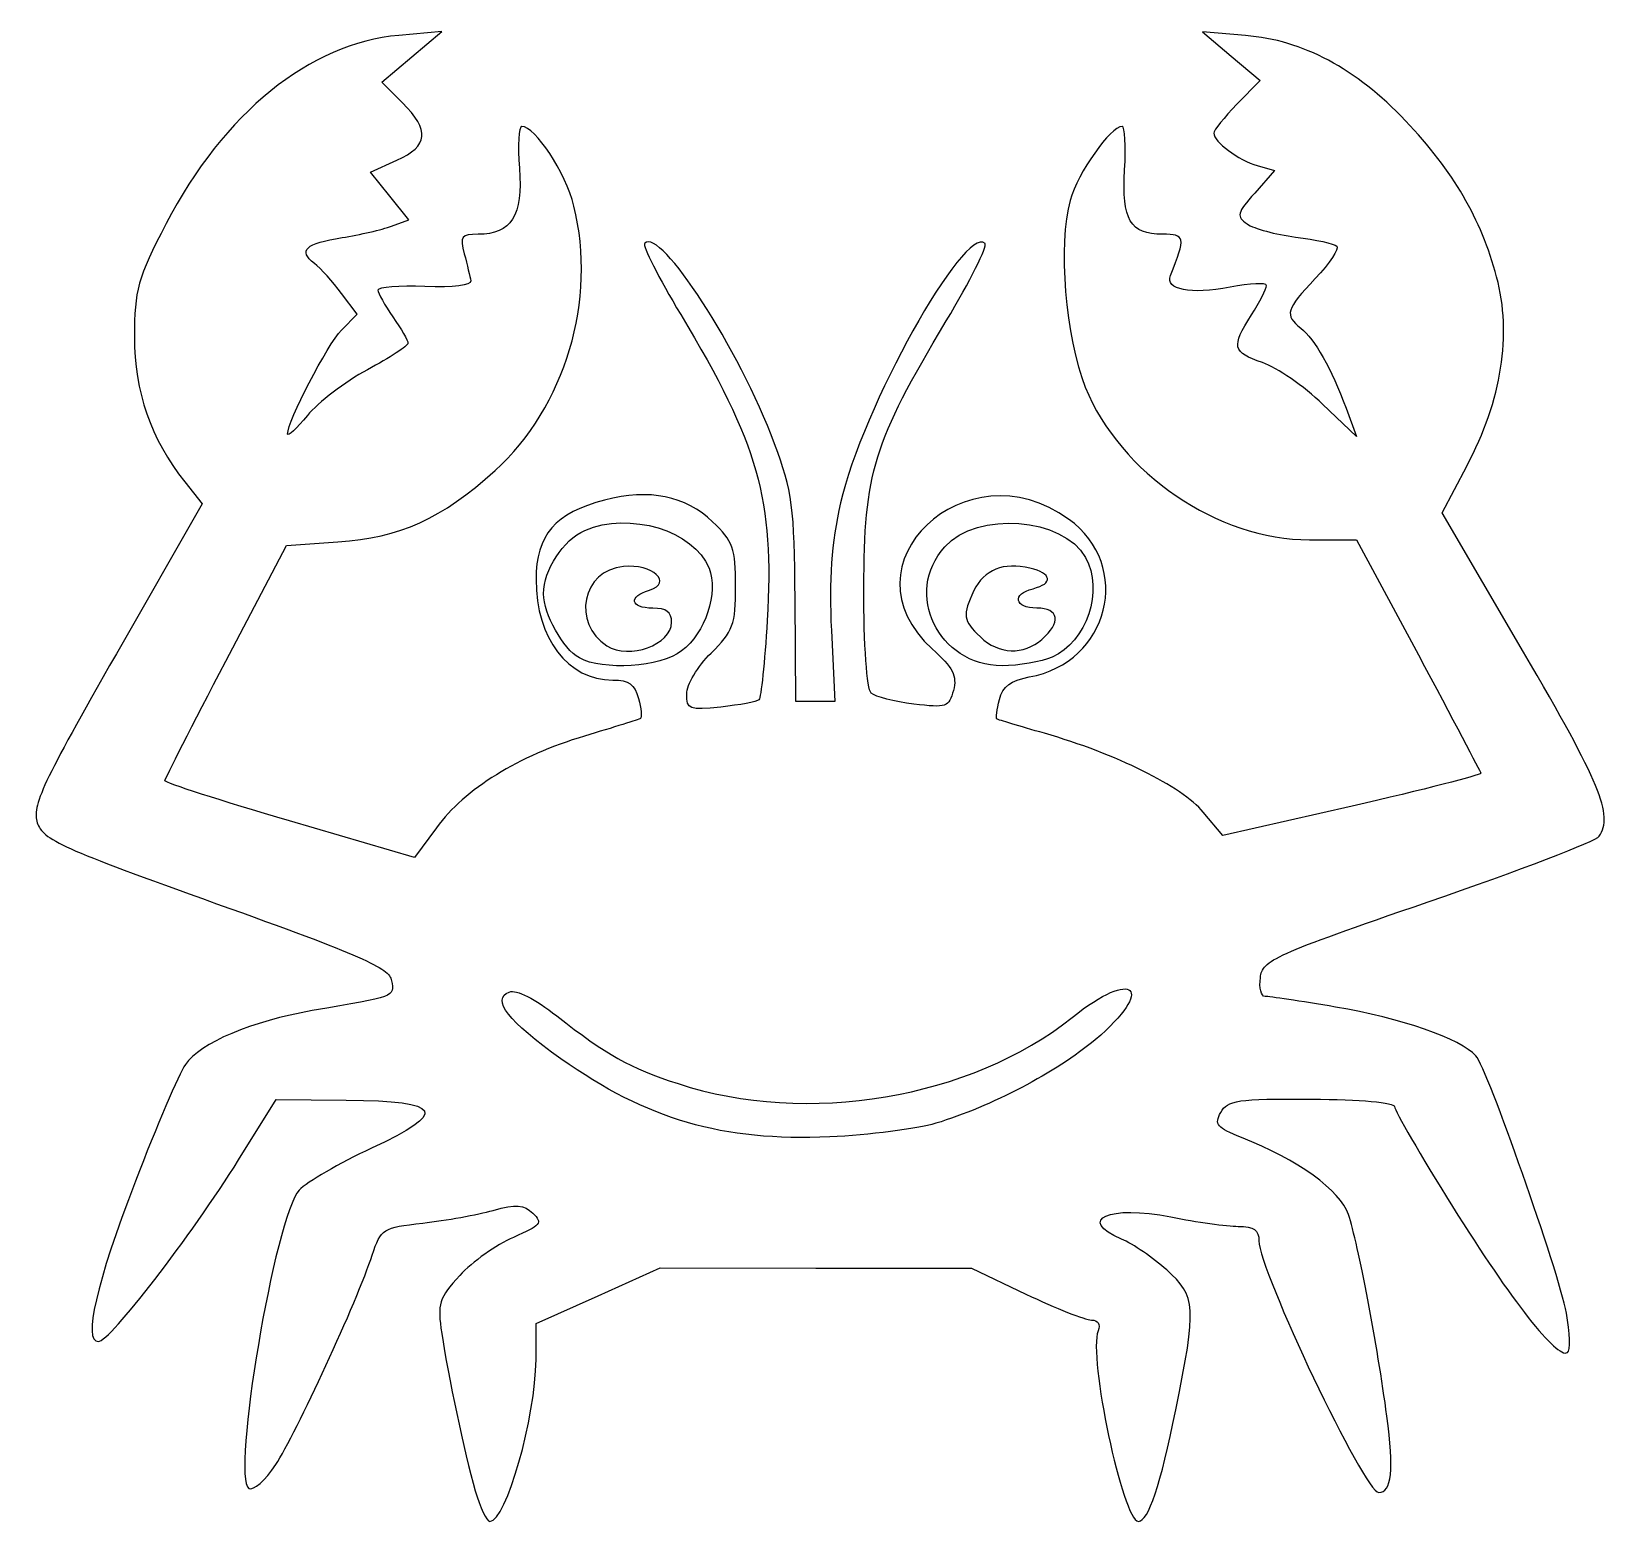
# Model space of a CAD drawing. Header units: centimetres. Extents: x -12.5 to 0, y -10.9 to 0.9.
import ezdxf

# ---------------------------------------------------------------- set-up
doc = ezdxf.new("R2010")
doc.units = ezdxf.units.CM
doc.header["$MEASUREMENT"] = 0
doc.layers.add('Layer 1', color=7, linetype='Continuous')

msp = doc.modelspace()

# ---------------------------------------------------------------- linework, layer by layer
at = {"layer": 'Layer 1'}
for points, knots in [([(-8.98629, -10.6521), (-9.07398, -10.34131), (-9.20193, -9.74227), (-9.25262, -9.40519), (-9.25262, -9.40519), (-9.28845, -9.1669), (-9.2751, -9.12369), (-9.11027, -8.94453), (-9.11027, -8.94453), (-9.01023, -8.83579), (-8.81832, -8.69945), (-8.68379, -8.64156), (-8.68379, -8.64156), (-8.46638, -8.548), (-8.44917, -8.52679), (-8.52885, -8.45074), (-8.52885, -8.45074), (-8.60204, -8.38089), (-8.66012, -8.37671), (-8.8452, -8.42799), (-8.8452, -8.42799), (-8.96989, -8.46253), (-9.22075, -8.50769), (-9.40267, -8.52835), (-9.40267, -8.52835), (-9.72175, -8.56458), (-9.73593, -8.57354), (-9.8041, -8.78201), (-9.8041, -8.78201), (-9.92184, -9.14206), (-10.41154, -10.20452), (-10.57055, -10.44491), (-10.57055, -10.44491), (-10.65265, -10.56903), (-10.74817, -10.65386), (-10.78282, -10.63342), (-10.78282, -10.63342), (-10.92542, -10.54931), (-10.57452, -8.4686), (-10.38382, -8.26749), (-10.38382, -8.26749), (-10.32173, -8.20202), (-10.06379, -8.05225), (-9.81062, -7.93467), (-9.81062, -7.93467), (-9.19339, -7.64803), (-9.23989, -7.55947), (-10.01106, -7.55288), (-10.01106, -7.55288), (-10.01106, -7.55288), (-10.56611, -7.54815), (-10.56611, -7.54815), (-10.56611, -7.54815), (-10.56611, -7.54815), (-10.86495, -8.02679), (-10.86495, -8.02679), (-10.86495, -8.02679), (-11.24302, -8.63233), (-11.88851, -9.46851), (-11.97788, -9.46851), (-11.97788, -9.46851), (-12.10191, -9.46851), (-11.99527, -9.00729), (-11.68341, -8.19489), (-11.68341, -8.19489), (-11.51687, -7.76107), (-11.33884, -7.34527), (-11.28778, -7.27091), (-11.28778, -7.27091), (-11.17008, -7.09947), (-10.75917, -6.925), (-10.28077, -6.84333), (-10.28077, -6.84333), (-9.61326, -6.72937), (-9.63048, -6.73587), (-9.65076, -6.60576), (-9.65076, -6.60576), (-9.66656, -6.50442), (-9.88978, -6.40624), (-11.04035, -5.99458), (-11.04035, -5.99458), (-12.26858, -5.55514), (-12.4165, -5.48839), (-12.46293, -5.35269), (-12.46293, -5.35269), (-12.50768, -5.22189), (-12.42207, -5.03914), (-11.83493, -4.01222), (-11.83493, -4.01222), (-11.83493, -4.01222), (-11.15512, -2.8232), (-11.15512, -2.8232), (-11.15512, -2.8232), (-11.15512, -2.8232), (-11.29214, -2.64894), (-11.29214, -2.64894), (-11.29214, -2.64894), (-11.56382, -2.30341), (-11.69122, -1.93603), (-11.69149, -1.49736), (-11.69149, -1.49736), (-11.69173, -1.1264), (-11.66603, -1.03466), (-11.44011, -0.59953), (-11.44011, -0.59953), (-10.98457, 0.27785), (-10.29753, 0.83347), (-9.59354, 0.89382), (-9.59354, 0.89382), (-9.59354, 0.89382), (-9.25121, 0.92317), (-9.25121, 0.92317), (-9.25121, 0.92317), (-9.25121, 0.92317), (-9.49028, 0.72332), (-9.49028, 0.72332), (-9.49028, 0.72332), (-9.49028, 0.72332), (-9.72935, 0.52347), (-9.72935, 0.52347), (-9.72935, 0.52347), (-9.72935, 0.52347), (-9.56499, 0.35861), (-9.56499, 0.35861), (-9.56499, 0.35861), (-9.34536, 0.13832), (-9.35692, 0.01839), (-9.60883, -0.09625), (-9.60883, -0.09625), (-9.60883, -0.09625), (-9.81703, -0.191), (-9.81703, -0.191), (-9.81703, -0.191), (-9.81703, -0.191), (-9.66537, -0.38077), (-9.66537, -0.38077), (-9.66537, -0.38077), (-9.66537, -0.38077), (-9.51371, -0.57054), (-9.51371, -0.57054), (-9.51371, -0.57054), (-9.51371, -0.57054), (-9.65142, -0.6202), (-9.65142, -0.6202), (-9.65142, -0.6202), (-9.72716, -0.64751), (-9.9033, -0.68814), (-10.04283, -0.71049), (-10.04283, -0.71049), (-10.33458, -0.75721), (-10.39384, -0.81206), (-10.26383, -0.91505), (-10.26383, -0.91505), (-10.21335, -0.95503), (-10.11645, -1.06227), (-10.04849, -1.15335), (-10.04849, -1.15335), (-10.04849, -1.15335), (-9.92494, -1.31895), (-9.92494, -1.31895), (-9.92494, -1.31895), (-9.92494, -1.31895), (-10.04823, -1.4442), (-10.04823, -1.4442), (-10.04823, -1.4442), (-10.16021, -1.55796), (-10.4774, -2.16959), (-10.4758, -2.26868), (-10.4758, -2.26868), (-10.47544, -2.29132), (-10.40503, -2.22492), (-10.31934, -2.12114), (-10.31934, -2.12114), (-10.23365, -2.01736), (-10.01878, -1.85448), (-9.84186, -1.75919), (-9.84186, -1.75919), (-9.66493, -1.6639), (-9.52036, -1.56913), (-9.52057, -1.54859), (-9.52057, -1.54859), (-9.52081, -1.52806), (-9.5744, -1.43425), (-9.63971, -1.34013), (-9.63971, -1.34013), (-9.70502, -1.24601), (-9.75864, -1.15005), (-9.75885, -1.12687), (-9.75885, -1.12687), (-9.75909, -1.1037), (-9.59115, -1.09086), (-9.38569, -1.09835), (-9.38569, -1.09835), (-9.1576, -1.10666), (-9.01616, -1.08934), (-9.02247, -1.05386), (-9.02247, -1.05386), (-9.02815, -1.0219), (-9.05124, -0.92564), (-9.07378, -0.83995), (-9.07378, -0.83995), (-9.11034, -0.70091), (-9.09844, -0.68415), (-8.96312, -0.68415), (-8.96312, -0.68415), (-8.69997, -0.68415), (-8.60752, -0.53619), (-8.63599, -0.16059), (-8.63599, -0.16059), (-8.64983, 0.02204), (-8.64166, 0.17147), (-8.61783, 0.17147), (-8.61783, 0.17147), (-8.50944, 0.17147), (-8.27167, -0.19183), (-8.20408, -0.46071), (-8.20408, -0.46071), (-8.018, -1.20097), (-8.27304, -2.05619), (-8.8297, -2.55864), (-8.8297, -2.55864), (-9.25524, -2.94274), (-9.5817, -3.09096), (-10.07683, -3.12488), (-10.07683, -3.12488), (-10.07683, -3.12488), (-10.48407, -3.15278), (-10.48407, -3.15278), (-10.48407, -3.15278), (-10.48407, -3.15278), (-10.96624, -4.07178), (-10.96624, -4.07178), (-10.96624, -4.07178), (-11.23144, -4.57723), (-11.44885, -5.00361), (-11.44938, -5.0193), (-11.44938, -5.0193), (-11.44992, -5.03499), (-11.00475, -5.17847), (-10.46014, -5.33816), (-10.46014, -5.33816), (-10.46014, -5.33816), (-9.46993, -5.6285), (-9.46993, -5.6285), (-9.46993, -5.6285), (-9.46993, -5.6285), (-9.29562, -5.39248), (-9.29562, -5.39248), (-9.29562, -5.39248), (-9.06704, -5.08299), (-8.64465, -4.8216), (-8.12074, -4.66543), (-8.12074, -4.66543), (-7.88781, -4.596), (-7.68728, -4.5329), (-7.67512, -4.52521), (-7.67512, -4.52521), (-7.66295, -4.51752), (-7.67019, -4.44586), (-7.6912, -4.36597), (-7.6912, -4.36597), (-7.72058, -4.25424), (-7.76745, -4.22071), (-7.89427, -4.22071), (-7.89427, -4.22071), (-8.25342, -4.22071), (-8.50411, -3.89253), (-8.50411, -3.42237), (-8.50411, -3.42237), (-8.50411, -3.07), (-8.3518, -2.89377), (-7.96028, -2.79316), (-7.96028, -2.79316), (-7.60256, -2.70123), (-7.31963, -2.75797), (-7.10252, -2.96517), (-7.10252, -2.96517), (-6.94036, -3.11993), (-6.92025, -3.1764), (-6.92025, -3.47711), (-6.92025, -3.47711), (-6.92025, -3.78116), (-6.93975, -3.83429), (-7.1145, -4.00636), (-7.1145, -4.00636), (-7.22134, -4.11156), (-7.30875, -4.2575), (-7.30875, -4.33067), (-7.30875, -4.33067), (-7.30875, -4.45483), (-7.29058, -4.46176), (-7.03684, -4.43447), (-7.03684, -4.43447), (-6.88729, -4.41838), (-6.75148, -4.39239), (-6.73505, -4.3767), (-6.73505, -4.3767), (-6.71861, -4.36101), (-6.68912, -4.07773), (-6.6695, -3.74719), (-6.6695, -3.74719), (-6.61285, -2.7924), (-6.73981, -2.34375), (-7.35609, -1.32096), (-7.35609, -1.32096), (-7.53258, -1.02806), (-7.66126, -0.77341), (-7.64205, -0.75507), (-7.64205, -0.75507), (-7.51388, -0.63275), (-6.89507, -1.58783), (-6.61083, -2.34666), (-6.61083, -2.34666), (-6.47066, -2.72085), (-6.45307, -2.85396), (-6.44791, -3.57886), (-6.44791, -3.57886), (-6.44791, -3.57886), (-6.44212, -4.39155), (-6.44212, -4.39155), (-6.44212, -4.39155), (-6.44212, -4.39155), (-6.28685, -4.39171), (-6.28685, -4.39171), (-6.28685, -4.39171), (-6.28685, -4.39171), (-6.13158, -4.39187), (-6.13158, -4.39187), (-6.13158, -4.39187), (-6.13158, -4.39187), (-6.16001, -3.82848), (-6.16001, -3.82848), (-6.16001, -3.82848), (-6.18027, -3.4269), (-6.15953, -3.1361), (-6.08785, -2.816), (-6.08785, -2.816), (-5.92107, -2.07135), (-5.10259, -0.60311), (-4.9405, -0.75781), (-4.9405, -0.75781), (-4.91973, -0.77763), (-5.0583, -1.05379), (-5.24843, -1.37149), (-5.24843, -1.37149), (-5.82771, -2.33943), (-5.90047, -2.57518), (-5.90248, -3.49064), (-5.90248, -3.49064), (-5.90347, -3.94085), (-5.87886, -4.29437), (-5.84443, -4.32461), (-5.84443, -4.32461), (-5.81156, -4.35347), (-5.6596, -4.39241), (-5.50675, -4.41113), (-5.50675, -4.41113), (-5.2469, -4.44296), (-5.22639, -4.43588), (-5.19123, -4.30217), (-5.19123, -4.30217), (-5.16121, -4.18802), (-5.19515, -4.1218), (-5.35946, -3.9739), (-5.35946, -3.9739), (-6.09737, -3.30971), (-5.09272, -2.3531), (-4.27744, -2.94362), (-4.27744, -2.94362), (-3.76297, -3.31625), (-3.95432, -4.0823), (-4.59031, -4.19617), (-4.59031, -4.19617), (-4.73686, -4.22241), (-4.79823, -4.26906), (-4.82623, -4.37552), (-4.82623, -4.37552), (-4.84704, -4.45466), (-4.85604, -4.52413), (-4.84622, -4.52989), (-4.84622, -4.52989), (-4.8364, -4.53565), (-4.66699, -4.58655), (-4.46976, -4.64299), (-4.46976, -4.64299), (-3.90369, -4.80497), (-3.3781, -5.06565), (-3.20846, -5.26856), (-3.20846, -5.26856), (-3.20846, -5.26856), (-3.05251, -5.45509), (-3.05251, -5.45509), (-3.05251, -5.45509), (-3.05251, -5.45509), (-2.02786, -5.22052), (-2.02786, -5.22052), (-2.02786, -5.22052), (-1.4643, -5.09151), (-1.00473, -4.97421), (-1.0066, -4.95985), (-1.0066, -4.95985), (-1.00845, -4.9455), (-1.23113, -4.52306), (-1.50143, -4.0211), (-1.50143, -4.0211), (-1.50143, -4.0211), (-1.99287, -3.10844), (-1.99287, -3.10844), (-1.99287, -3.10844), (-1.99287, -3.10844), (-2.36468, -3.10844), (-2.36468, -3.10844), (-2.36468, -3.10844), (-3.0924, -3.10844), (-3.86986, -2.57935), (-4.14483, -1.89697), (-4.14483, -1.89697), (-4.30286, -1.50479), (-4.36341, -0.76174), (-4.26553, -0.41583), (-4.26553, -0.41583), (-4.2031, -0.19523), (-3.94495, 0.1713), (-3.85183, 0.17154), (-3.85183, 0.17154), (-3.8301, 0.17159), (-3.82148, 0.01661), (-3.83268, -0.17289), (-3.83268, -0.17289), (-3.85617, -0.57025), (-3.78917, -0.68419), (-3.53201, -0.68419), (-3.53201, -0.68419), (-3.35016, -0.68419), (-3.34651, -0.70286), (-3.46811, -1.0117), (-3.46811, -1.0117), (-3.51264, -1.12482), (-3.30946, -1.16406), (-2.99625, -1.10283), (-2.99625, -1.10283), (-2.83694, -1.07168), (-2.7066, -1.0668), (-2.7066, -1.09198), (-2.7066, -1.09198), (-2.7066, -1.11716), (-2.76029, -1.2218), (-2.82591, -1.32452), (-2.82591, -1.32452), (-2.98807, -1.57836), (-2.97846, -1.61965), (-2.73781, -1.7027), (-2.73781, -1.7027), (-2.62349, -1.74215), (-2.40901, -1.88986), (-2.2612, -2.03094), (-2.2612, -2.03094), (-2.2612, -2.03094), (-1.99243, -2.28744), (-1.99243, -2.28744), (-1.99243, -2.28744), (-1.99243, -2.28744), (-2.07551, -2.06271), (-2.07551, -2.06271), (-2.07551, -2.06271), (-2.19092, -1.75053), (-2.32327, -1.51631), (-2.4337, -1.42884), (-2.4337, -1.42884), (-2.56585, -1.32418), (-2.55387, -1.28299), (-2.31918, -1.03508), (-2.31918, -1.03508), (-2.20472, -0.91416), (-2.12813, -0.79895), (-2.14899, -0.77904), (-2.14899, -0.77904), (-2.16985, -0.75913), (-2.3168, -0.72641), (-2.47555, -0.70631), (-2.47555, -0.70631), (-2.6343, -0.68621), (-2.80763, -0.63945), (-2.86074, -0.60239), (-2.86074, -0.60239), (-2.94749, -0.54185), (-2.94138, -0.51696), (-2.80054, -0.35722), (-2.80054, -0.35722), (-2.80054, -0.35722), (-2.64379, -0.17943), (-2.64379, -0.17943), (-2.64379, -0.17943), (-2.64379, -0.17943), (-2.77979, -0.13986), (-2.77979, -0.13986), (-2.77979, -0.13986), (-2.92803, -0.09673), (-3.12497, 0.04994), (-3.12497, 0.11719), (-3.12497, 0.11719), (-3.12497, 0.14038), (-3.04225, 0.24387), (-2.94115, 0.34716), (-2.94115, 0.34716), (-2.94115, 0.34716), (-2.75733, 0.53496), (-2.75733, 0.53496), (-2.75733, 0.53496), (-2.75733, 0.53496), (-2.98598, 0.72773), (-2.98598, 0.72773), (-2.98598, 0.72773), (-2.98598, 0.72773), (-3.21463, 0.92051), (-3.21463, 0.92051), (-3.21463, 0.92051), (-3.21463, 0.92051), (-2.8723, 0.89246), (-2.8723, 0.89246), (-2.8723, 0.89246), (-2.41819, 0.85526), (-1.99627, 0.63042), (-1.60376, 0.21647), (-1.60376, 0.21647), (-1.22118, -0.18701), (-1.00495, -0.55719), (-0.88003, -1.02256), (-0.88003, -1.02256), (-0.75737, -1.47952), (-0.8389, -1.99555), (-1.11714, -2.52334), (-1.11714, -2.52334), (-1.11714, -2.52334), (-1.31247, -2.89386), (-1.31247, -2.89386), (-1.31247, -2.89386), (-1.31247, -2.89386), (-0.66593, -3.99938), (-0.66593, -3.99938), (-0.66593, -3.99938), (-0.05748, -5.03979), (0.04634, -5.29217), (-0.06522, -5.45973), (-0.06522, -5.45973), (-0.09071, -5.49802), (-0.70218, -5.73234), (-1.42403, -5.98044), (-1.42403, -5.98044), (-2.65267, -6.40272), (-2.7377, -6.44108), (-2.7554, -6.58106), (-2.7554, -6.58106), (-2.7658, -6.6633), (-2.74915, -6.73059), (-2.7184, -6.73059), (-2.7184, -6.73059), (-2.68765, -6.73059), (-2.43548, -6.76837), (-2.15803, -6.81455), (-2.15803, -6.81455), (-1.64604, -6.89976), (-1.16077, -7.06862), (-1.04487, -7.2019), (-1.04487, -7.2019), (-0.95282, -7.30775), (-0.39096, -8.90315), (-0.32647, -9.2418), (-0.32647, -9.2418), (-0.29647, -9.39933), (-0.293, -9.54066), (-0.31875, -9.55585), (-0.31875, -9.55585), (-0.40176, -9.60481), (-0.75923, -9.15018), (-1.23066, -8.39609), (-1.23066, -8.39609), (-1.48359, -7.99152), (-1.69053, -7.63543), (-1.69053, -7.60478), (-1.69053, -7.60478), (-1.69053, -7.57212), (-1.96314, -7.54742), (-2.34924, -7.54511), (-2.34924, -7.54511), (-2.94056, -7.54157), (-3.01424, -7.5524), (-3.06951, -7.65095), (-3.06951, -7.65095), (-3.12282, -7.74601), (-3.10061, -7.77266), (-2.90389, -7.84972), (-2.90389, -7.84972), (-2.46223, -8.02273), (-2.11816, -8.27036), (-2.05588, -8.46004), (-2.05588, -8.46004), (-1.97948, -8.69273), (-1.8255, -9.50148), (-1.75137, -10.05951), (-1.75137, -10.05951), (-1.69436, -10.48868), (-1.71323, -10.66645), (-1.8158, -10.66645), (-1.8158, -10.66645), (-1.92748, -10.66645), (-2.76636, -8.90396), (-2.76636, -8.66934), (-2.76636, -8.66934), (-2.76636, -8.58393), (-2.80694, -8.55563), (-2.93072, -8.55474), (-2.93072, -8.55474), (-3.02112, -8.55408), (-3.26175, -8.52022), (-3.46545, -8.47947), (-3.46545, -8.47947), (-3.95558, -8.38143), (-4.21994, -8.50021), (-3.85713, -8.65545), (-3.85713, -8.65545), (-3.76673, -8.69413), (-3.60536, -8.80437), (-3.49852, -8.90043), (-3.49852, -8.90043), (-3.26543, -9.11001), (-3.26034, -9.18851), (-3.42661, -10.01077), (-3.42661, -10.01077), (-3.54759, -10.60906), (-3.6434, -10.89462), (-3.72317, -10.89462), (-3.72317, -10.89462), (-3.84639, -10.89462), (-4.12411, -9.58446), (-4.04341, -9.38379), (-4.04341, -9.38379), (-4.02211, -9.3308), (-4.04269, -9.29746), (-4.09672, -9.29746), (-4.09672, -9.29746), (-4.14513, -9.29746), (-4.37883, -9.20479), (-4.61605, -9.09153), (-4.61605, -9.09153), (-4.61605, -9.09153), (-5.04736, -8.8856), (-5.04736, -8.8856), (-5.04736, -8.8856), (-5.04736, -8.8856), (-6.28265, -8.88498), (-6.28265, -8.88498), (-6.28265, -8.88498), (-6.28265, -8.88498), (-7.51794, -8.88436), (-7.51794, -8.88436), (-7.51794, -8.88436), (-7.51794, -8.88436), (-8.01024, -9.10517), (-8.01024, -9.10517), (-8.01024, -9.10517), (-8.01024, -9.10517), (-8.50254, -9.32598), (-8.50254, -9.32598), (-8.50254, -9.32598), (-8.50254, -9.32598), (-8.50421, -9.61119), (-8.50421, -9.61119), (-8.50421, -9.61119), (-8.5069, -10.07037), (-8.74183, -10.89462), (-8.87001, -10.89462), (-8.87001, -10.89462), (-8.89634, -10.89462), (-8.94866, -10.78553), (-8.98628, -10.65219), (-8.98628, -10.65219), (-8.98628, -10.65219), (-8.98629, -10.6521), (-8.98629, -10.6521)], [0, 0, 0, 0, 0.00584795, 0.00584795, 0.00584795, 0.00584795, 0.01169591, 0.01169591, 0.01169591, 0.01169591, 0.01754386, 0.01754386, 0.01754386, 0.01754386, 0.02339181, 0.02339181, 0.02339181, 0.02339181, 0.02923977, 0.02923977, 0.02923977, 0.02923977, 0.03508772, 0.03508772, 0.03508772, 0.03508772, 0.04093567, 0.04093567, 0.04093567, 0.04093567, 0.04678363, 0.04678363, 0.04678363, 0.04678363, 0.05263158, 0.05263158, 0.05263158, 0.05263158, 0.05847953, 0.05847953, 0.05847953, 0.05847953, 0.06432749, 0.06432749, 0.06432749, 0.06432749, 0.07017544, 0.07017544, 0.07017544, 0.07017544, 0.07602339, 0.07602339, 0.07602339, 0.07602339, 0.08187135, 0.08187135, 0.08187135, 0.08187135, 0.0877193, 0.0877193, 0.0877193, 0.0877193, 0.09356725, 0.09356725, 0.09356725, 0.09356725, 0.0994152, 0.0994152, 0.0994152, 0.0994152, 0.10526316, 0.10526316, 0.10526316, 0.10526316, 0.11111111, 0.11111111, 0.11111111, 0.11111111, 0.11695906, 0.11695906, 0.11695906, 0.11695906, 0.12280702, 0.12280702, 0.12280702, 0.12280702, 0.12865497, 0.12865497, 0.12865497, 0.12865497, 0.13450292, 0.13450292, 0.13450292, 0.13450292, 0.14035088, 0.14035088, 0.14035088, 0.14035088, 0.14619883, 0.14619883, 0.14619883, 0.14619883, 0.15204678, 0.15204678, 0.15204678, 0.15204678, 0.15789474, 0.15789474, 0.15789474, 0.15789474, 0.16374269, 0.16374269, 0.16374269, 0.16374269, 0.16959064, 0.16959064, 0.16959064, 0.16959064, 0.1754386, 0.1754386, 0.1754386, 0.1754386, 0.18128655, 0.18128655, 0.18128655, 0.18128655, 0.1871345, 0.1871345, 0.1871345, 0.1871345, 0.19298246, 0.19298246, 0.19298246, 0.19298246, 0.19883041, 0.19883041, 0.19883041, 0.19883041, 0.20467836, 0.20467836, 0.20467836, 0.20467836, 0.21052632, 0.21052632, 0.21052632, 0.21052632, 0.21637427, 0.21637427, 0.21637427, 0.21637427, 0.22222222, 0.22222222, 0.22222222, 0.22222222, 0.22807018, 0.22807018, 0.22807018, 0.22807018, 0.23391813, 0.23391813, 0.23391813, 0.23391813, 0.23976608, 0.23976608, 0.23976608, 0.23976608, 0.24561404, 0.24561404, 0.24561404, 0.24561404, 0.25146199, 0.25146199, 0.25146199, 0.25146199, 0.25730994, 0.25730994, 0.25730994, 0.25730994, 0.26315789, 0.26315789, 0.26315789, 0.26315789, 0.26900585, 0.26900585, 0.26900585, 0.26900585, 0.2748538, 0.2748538, 0.2748538, 0.2748538, 0.28070175, 0.28070175, 0.28070175, 0.28070175, 0.28654971, 0.28654971, 0.28654971, 0.28654971, 0.29239766, 0.29239766, 0.29239766, 0.29239766, 0.29824561, 0.29824561, 0.29824561, 0.29824561, 0.30409357, 0.30409357, 0.30409357, 0.30409357, 0.30994152, 0.30994152, 0.30994152, 0.30994152, 0.31578947, 0.31578947, 0.31578947, 0.31578947, 0.32163743, 0.32163743, 0.32163743, 0.32163743, 0.32748538, 0.32748538, 0.32748538, 0.32748538, 0.33333333, 0.33333333, 0.33333333, 0.33333333, 0.33918129, 0.33918129, 0.33918129, 0.33918129, 0.34502924, 0.34502924, 0.34502924, 0.34502924, 0.35087719, 0.35087719, 0.35087719, 0.35087719, 0.35672515, 0.35672515, 0.35672515, 0.35672515, 0.3625731, 0.3625731, 0.3625731, 0.3625731, 0.36842105, 0.36842105, 0.36842105, 0.36842105, 0.37426901, 0.37426901, 0.37426901, 0.37426901, 0.38011696, 0.38011696, 0.38011696, 0.38011696, 0.38596491, 0.38596491, 0.38596491, 0.38596491, 0.39181287, 0.39181287, 0.39181287, 0.39181287, 0.39766082, 0.39766082, 0.39766082, 0.39766082, 0.40350877, 0.40350877, 0.40350877, 0.40350877, 0.40935673, 0.40935673, 0.40935673, 0.40935673, 0.41520468, 0.41520468, 0.41520468, 0.41520468, 0.42105263, 0.42105263, 0.42105263, 0.42105263, 0.42690058, 0.42690058, 0.42690058, 0.42690058, 0.43274854, 0.43274854, 0.43274854, 0.43274854, 0.43859649, 0.43859649, 0.43859649, 0.43859649, 0.44444444, 0.44444444, 0.44444444, 0.44444444, 0.4502924, 0.4502924, 0.4502924, 0.4502924, 0.45614035, 0.45614035, 0.45614035, 0.45614035, 0.4619883, 0.4619883, 0.4619883, 0.4619883, 0.46783626, 0.46783626, 0.46783626, 0.46783626, 0.47368421, 0.47368421, 0.47368421, 0.47368421, 0.47953216, 0.47953216, 0.47953216, 0.47953216, 0.48538012, 0.48538012, 0.48538012, 0.48538012, 0.49122807, 0.49122807, 0.49122807, 0.49122807, 0.49707602, 0.49707602, 0.49707602, 0.49707602, 0.50292398, 0.50292398, 0.50292398, 0.50292398, 0.50877193, 0.50877193, 0.50877193, 0.50877193, 0.51461988, 0.51461988, 0.51461988, 0.51461988, 0.52046784, 0.52046784, 0.52046784, 0.52046784, 0.52631579, 0.52631579, 0.52631579, 0.52631579, 0.53216374, 0.53216374, 0.53216374, 0.53216374, 0.5380117, 0.5380117, 0.5380117, 0.5380117, 0.54385965, 0.54385965, 0.54385965, 0.54385965, 0.5497076, 0.5497076, 0.5497076, 0.5497076, 0.55555556, 0.55555556, 0.55555556, 0.55555556, 0.56140351, 0.56140351, 0.56140351, 0.56140351, 0.56725146, 0.56725146, 0.56725146, 0.56725146, 0.57309942, 0.57309942, 0.57309942, 0.57309942, 0.57894737, 0.57894737, 0.57894737, 0.57894737, 0.58479532, 0.58479532, 0.58479532, 0.58479532, 0.59064327, 0.59064327, 0.59064327, 0.59064327, 0.59649123, 0.59649123, 0.59649123, 0.59649123, 0.60233918, 0.60233918, 0.60233918, 0.60233918, 0.60818713, 0.60818713, 0.60818713, 0.60818713, 0.61403509, 0.61403509, 0.61403509, 0.61403509, 0.61988304, 0.61988304, 0.61988304, 0.61988304, 0.62573099, 0.62573099, 0.62573099, 0.62573099, 0.63157895, 0.63157895, 0.63157895, 0.63157895, 0.6374269, 0.6374269, 0.6374269, 0.6374269, 0.64327485, 0.64327485, 0.64327485, 0.64327485, 0.64912281, 0.64912281, 0.64912281, 0.64912281, 0.65497076, 0.65497076, 0.65497076, 0.65497076, 0.66081871, 0.66081871, 0.66081871, 0.66081871, 0.66666667, 0.66666667, 0.66666667, 0.66666667, 0.67251462, 0.67251462, 0.67251462, 0.67251462, 0.67836257, 0.67836257, 0.67836257, 0.67836257, 0.68421053, 0.68421053, 0.68421053, 0.68421053, 0.69005848, 0.69005848, 0.69005848, 0.69005848, 0.69590643, 0.69590643, 0.69590643, 0.69590643, 0.70175439, 0.70175439, 0.70175439, 0.70175439, 0.70760234, 0.70760234, 0.70760234, 0.70760234, 0.71345029, 0.71345029, 0.71345029, 0.71345029, 0.71929825, 0.71929825, 0.71929825, 0.71929825, 0.7251462, 0.7251462, 0.7251462, 0.7251462, 0.73099415, 0.73099415, 0.73099415, 0.73099415, 0.73684211, 0.73684211, 0.73684211, 0.73684211, 0.74269006, 0.74269006, 0.74269006, 0.74269006, 0.74853801, 0.74853801, 0.74853801, 0.74853801, 0.75438596, 0.75438596, 0.75438596, 0.75438596, 0.76023392, 0.76023392, 0.76023392, 0.76023392, 0.76608187, 0.76608187, 0.76608187, 0.76608187, 0.77192982, 0.77192982, 0.77192982, 0.77192982, 0.77777778, 0.77777778, 0.77777778, 0.77777778, 0.78362573, 0.78362573, 0.78362573, 0.78362573, 0.78947368, 0.78947368, 0.78947368, 0.78947368, 0.79532164, 0.79532164, 0.79532164, 0.79532164, 0.80116959, 0.80116959, 0.80116959, 0.80116959, 0.80701754, 0.80701754, 0.80701754, 0.80701754, 0.8128655, 0.8128655, 0.8128655, 0.8128655, 0.81871345, 0.81871345, 0.81871345, 0.81871345, 0.8245614, 0.8245614, 0.8245614, 0.8245614, 0.83040936, 0.83040936, 0.83040936, 0.83040936, 0.83625731, 0.83625731, 0.83625731, 0.83625731, 0.84210526, 0.84210526, 0.84210526, 0.84210526, 0.84795322, 0.84795322, 0.84795322, 0.84795322, 0.85380117, 0.85380117, 0.85380117, 0.85380117, 0.85964912, 0.85964912, 0.85964912, 0.85964912, 0.86549708, 0.86549708, 0.86549708, 0.86549708, 0.87134503, 0.87134503, 0.87134503, 0.87134503, 0.87719298, 0.87719298, 0.87719298, 0.87719298, 0.88304094, 0.88304094, 0.88304094, 0.88304094, 0.88888889, 0.88888889, 0.88888889, 0.88888889, 0.89473684, 0.89473684, 0.89473684, 0.89473684, 0.9005848, 0.9005848, 0.9005848, 0.9005848, 0.90643275, 0.90643275, 0.90643275, 0.90643275, 0.9122807, 0.9122807, 0.9122807, 0.9122807, 0.91812865, 0.91812865, 0.91812865, 0.91812865, 0.92397661, 0.92397661, 0.92397661, 0.92397661, 0.92982456, 0.92982456, 0.92982456, 0.92982456, 0.93567251, 0.93567251, 0.93567251, 0.93567251, 0.94152047, 0.94152047, 0.94152047, 0.94152047, 0.94736842, 0.94736842, 0.94736842, 0.94736842, 0.95321637, 0.95321637, 0.95321637, 0.95321637, 0.95906433, 0.95906433, 0.95906433, 0.95906433, 0.96491228, 0.96491228, 0.96491228, 0.96491228, 0.97076023, 0.97076023, 0.97076023, 0.97076023, 0.97660819, 0.97660819, 0.97660819, 0.97660819, 0.98245614, 0.98245614, 0.98245614, 0.98245614, 0.98830409, 0.98830409, 0.98830409, 0.98830409, 1, 1, 1, 1]), ([(-7.34876, -3.98993), (-7.16072, -3.84876), (-7.05406, -3.52581), (-7.13138, -3.33172), (-7.13138, -3.33172), (-7.24922, -3.03591), (-7.76417, -2.88037), (-8.1173, -3.03393), (-8.1173, -3.03393), (-8.2886, -3.10842), (-8.44435, -3.34762), (-8.44435, -3.5362), (-8.44435, -3.5362), (-8.44435, -3.6964), (-8.29003, -3.97297), (-8.16045, -4.045), (-8.16045, -4.045), (-7.9742, -4.14853), (-7.51888, -4.11764), (-7.34876, -3.98993)], [0, 0, 0, 0, 0.16666667, 0.16666667, 0.16666667, 0.16666667, 0.33333333, 0.33333333, 0.33333333, 0.33333333, 0.5, 0.5, 0.5, 0.5, 0.66666667, 0.66666667, 0.66666667, 0.66666667, 1, 1, 1, 1]), ([(-4.40833, -4.03846), (-4.13404, -3.91918), (-3.99631, -3.50908), (-4.14282, -3.24783), (-4.14282, -3.24783), (-4.32166, -2.92891), (-5.00216, -2.87722), (-5.25973, -3.163), (-5.25973, -3.163), (-5.59039, -3.52988), (-5.31302, -4.10661), (-4.80591, -4.10661), (-4.80591, -4.10661), (-4.67344, -4.10661), (-4.49453, -4.07594), (-4.40834, -4.03846), (-4.40834, -4.03846), (-4.40834, -4.03846), (-4.40833, -4.03846), (-4.40833, -4.03846)], [0, 0, 0, 0, 0.16666667, 0.16666667, 0.16666667, 0.16666667, 0.33333333, 0.33333333, 0.33333333, 0.33333333, 0.5, 0.5, 0.5, 0.5, 0.66666667, 0.66666667, 0.66666667, 0.66666667, 1, 1, 1, 1]), ([(-7.94231, -3.94887), (-8.22393, -3.76941), (-8.13657, -3.34974), (-7.81127, -3.31938), (-7.81127, -3.31938), (-7.58048, -3.29784), (-7.41367, -3.44894), (-7.60444, -3.50672), (-7.60444, -3.50672), (-7.77514, -3.55843), (-7.75803, -3.65028), (-7.5777, -3.65028), (-7.5777, -3.65028), (-7.46902, -3.65028), (-7.42828, -3.68084), (-7.42828, -3.76236), (-7.42828, -3.76236), (-7.42828, -3.93933), (-7.76536, -4.06164), (-7.9423, -3.94888), (-7.9423, -3.94888), (-7.9423, -3.94888), (-7.94231, -3.94887), (-7.94231, -3.94887)], [0, 0, 0, 0, 0.14285714, 0.14285714, 0.14285714, 0.14285714, 0.28571429, 0.28571429, 0.28571429, 0.28571429, 0.42857143, 0.42857143, 0.42857143, 0.42857143, 0.57142857, 0.57142857, 0.57142857, 0.57142857, 0.71428571, 0.71428571, 0.71428571, 0.71428571, 1, 1, 1, 1]), ([(-4.9778, -3.87844), (-5.11639, -3.74617), (-5.12182, -3.70692), (-5.0285, -3.51145), (-5.0285, -3.51145), (-4.94934, -3.34563), (-4.79318, -3.28262), (-4.585, -3.33248), (-4.585, -3.33248), (-4.40904, -3.37463), (-4.39644, -3.455), (-4.55943, -3.49567), (-4.55943, -3.49567), (-4.7294, -3.53809), (-4.70772, -3.65027), (-4.52955, -3.65027), (-4.52955, -3.65027), (-4.35282, -3.65027), (-4.33438, -3.7642), (-4.48943, -3.89812), (-4.48943, -3.89812), (-4.6364, -4.02505), (-4.83247, -4.01715), (-4.97781, -3.87844), (-4.97781, -3.87844), (-4.97781, -3.87844), (-4.9778, -3.87844), (-4.9778, -3.87844)], [0, 0, 0, 0, 0.125, 0.125, 0.125, 0.125, 0.25, 0.25, 0.25, 0.25, 0.375, 0.375, 0.375, 0.375, 0.5, 0.5, 0.5, 0.5, 0.625, 0.625, 0.625, 0.625, 0.75, 0.75, 0.75, 0.75, 1, 1, 1, 1]), ([(-5.33127, -7.73687), (-4.89357, -7.60495), (-4.37304, -7.33213), (-4.06634, -7.07391), (-4.06634, -7.07391), (-3.58216, -6.66627), (-3.75476, -6.50066), (-4.24986, -6.89782), (-4.24986, -6.89782), (-5.04954, -7.53932), (-6.35815, -7.7588), (-7.37755, -7.42241), (-7.37755, -7.42241), (-7.76466, -7.29467), (-7.94155, -7.19578), (-8.34044, -6.88411), (-8.34044, -6.88411), (-8.51212, -6.74997), (-8.66134, -6.67506), (-8.71657, -6.69529), (-8.71657, -6.69529), (-8.86383, -6.74922), (-8.72325, -6.93077), (-8.3063, -7.22515), (-8.3063, -7.22515), (-7.62053, -7.70932), (-7.02566, -7.88204), (-6.17317, -7.84449), (-6.17317, -7.84449), (-5.86088, -7.83073), (-5.48203, -7.78231), (-5.33128, -7.73687), (-5.33128, -7.73687), (-5.33128, -7.73687), (-5.33127, -7.73687), (-5.33127, -7.73687)], [0, 0, 0, 0, 0.1, 0.1, 0.1, 0.1, 0.2, 0.2, 0.2, 0.2, 0.3, 0.3, 0.3, 0.3, 0.4, 0.4, 0.4, 0.4, 0.5, 0.5, 0.5, 0.5, 0.6, 0.6, 0.6, 0.6, 0.7, 0.7, 0.7, 0.7, 0.8, 0.8, 0.8, 0.8, 1, 1, 1, 1])]:
    msp.add_open_spline(points, degree=3, knots=knots, dxfattribs=at)

doc.saveas('drawing.dxf')
